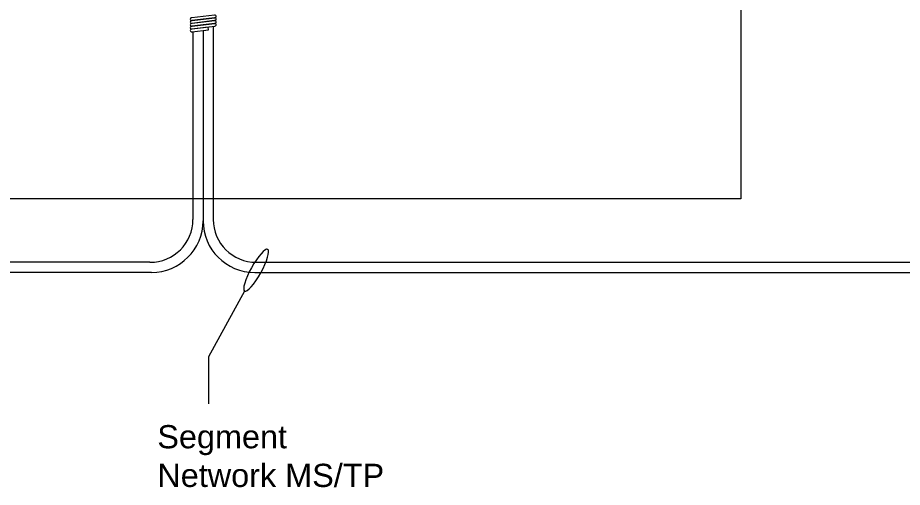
# Model space of a CAD drawing. Header units: inches. Extents: x -60 to 2005, y -577 to 104.
# Drawn here: x 548.92 to 562.2, y -346.83 to -339.78 of the extents above; entities that cross this region are included whole.
import ezdxf

# ---------------------------------------------------------------- set-up
doc = ezdxf.new("R2010")
doc.units = ezdxf.units.IN
doc.header["$MEASUREMENT"] = 0
doc.layers.get('0').update_dxf_attribs({"lineweight": 5})
for name, color, linetype, lineweight in [('PANEL', 7, 'Continuous', 0), ('WS_DETAIL', 7, 'Continuous', 5), ('WS_LowVoltage', 6, 'Continuous', 5)]:
    doc.layers.add(name, color=color, linetype=linetype, lineweight=lineweight)
doc.styles.add('ARIAL', font='arial.ttf')

# ---------------------------------------------------------------- blocks, each defined once
blk = doc.blocks.new('A$C65587FE4')
at = {"layer": 'WS_DETAIL'}
for p, q in [((0.468, 0.107), (0.027, 0.054)), ((0.033, 0.001), (0.478, 0.054))]:
    blk.add_line(p, q, dxfattribs=at)
for centre, start, end in [((0.027, 0.027), 90, 283.7483), ((0.474, 0.081), 276.8741, 103.7978)]:
    blk.add_arc(centre, 0.0271, start, end, dxfattribs=at)
blk = doc.blocks.new('LMCP-24_TW')
at = {"layer": 'PANEL', "linetype": 'Continuous'}
for p, q in [((46.39, 79.44), (46.39, 0)), ((46.39, 0), (-46.39, 0))]:
    blk.add_line(p, q, dxfattribs=at)

msp = doc.modelspace()

# ---------------------------------------------------------------- linework, layer by layer
at = {"layer": 'WS_DETAIL'}
for p, q in [((551.781, -339.925), (551.534, -339.955)), ((551.539, -339.996), (551.786, -339.966)), ((551.786, -339.966), (551.781, -339.925)), ((552.328, -343.889), (551.784, -344.877)), ((551.784, -344.877), (551.784, -345.582))]:
    msp.add_line(p, q, dxfattribs=at)
msp.add_arc((551.534, -339.976), 0.0209, 90, 283.7483, dxfattribs=at)
at = {"layer": 'WS_DETAIL', "extrusion": (0, 0, -1)}
msp.add_ellipse((552.501, -343.576), major_axis=(-0.173, -0.313), ratio=0.22265, dxfattribs=at)
at = {"layer": 'WS_LowVoltage'}
for p, q in [((551.553, -339.994), (551.553, -342.812)), ((551.705, -339.976), (551.705, -342.835)), ((551.857, -339.916), (551.857, -342.812)), ((550.908, -343.457), (533.157, -343.457)), ((552.502, -343.457), (569.722, -343.457)), ((550.931, -343.609), (533.041, -343.609)), ((552.479, -343.609), (569.593, -343.609))]:
    msp.add_line(p, q, dxfattribs=at)
for centre, radius, start, end in [((550.908, -342.812), 0.645, 270, 0), ((550.931, -342.835), 0.774, 270, 0), ((552.479, -342.835), 0.774, 180, 270), ((552.502, -342.812), 0.645, 180, 270)]:
    msp.add_arc(centre, radius, start, end, dxfattribs=at)

# ---------------------------------------------------------------- block references
at = {"lineweight": -3, "xscale": 0.125, "yscale": 0.125, "zscale": 0.125}
msp.add_blockref('LMCP-24_TW', (553.977, -342.504), dxfattribs=at)
at = {"layer": 'WS_DETAIL', "xscale": 0.7739034412409241, "yscale": 0.7739034412409241, "zscale": 0.7739034412409241}
for p in [(551.513, -339.828), (551.513, -339.87), (551.513, -339.912), (551.513, -339.954)]:
    msp.add_blockref('A$C65587FE4', p, dxfattribs=at)

# ---------------------------------------------------------------- texts
at = {"layer": 'WS_DETAIL', "insert": (551.018, -345.901), "char_height": 0.34817, "width": 3.38755, "attachment_point": 1, "style": 'ARIAL'}
msp.add_mtext('Segment \\PNetwork MS/TP', dxfattribs=at)

doc.saveas('drawing.dxf')
